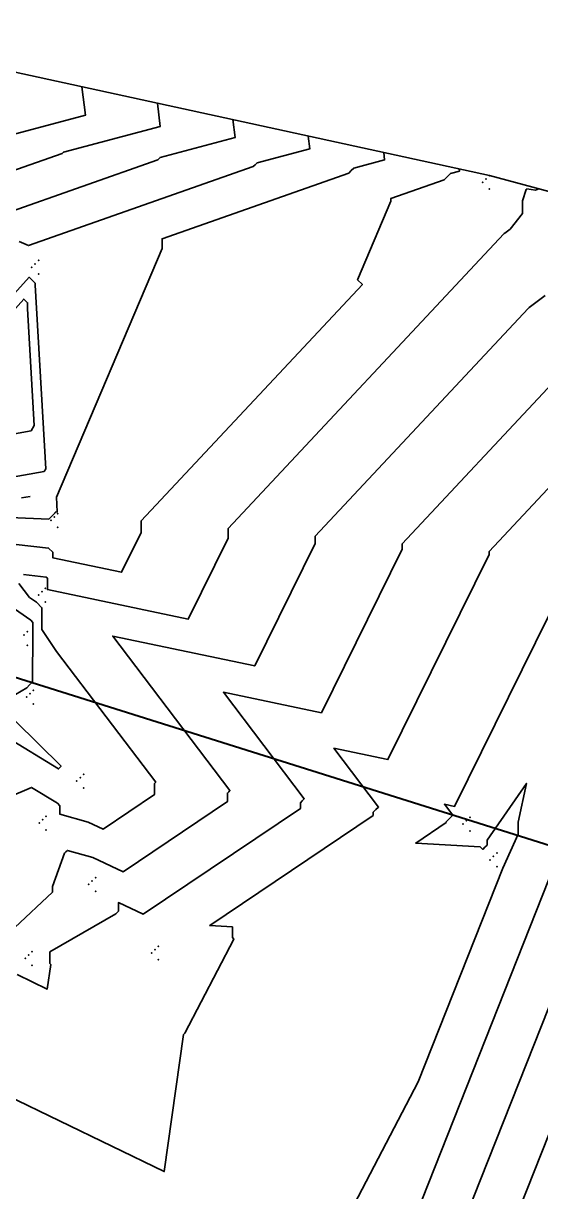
# Model space of a CAD drawing. Header units: metres. Extents: x 419582 to 423558, y 4805372 to 4807539.
# Drawn here: x 423141.6 to 423156.76, y 4807481.66 to 4807515.9 of the extents above; entities that cross this region are included whole.
import ezdxf

# ---------------------------------------------------------------- set-up
doc = ezdxf.new("R2010")
doc.units = ezdxf.units.M
doc.linetypes.add('PHANTOM', pattern=[2.5, 1.25, -0.25, 0.25, -0.25, 0.25, -0.25])
for name, color, linetype in [('C-TINN', 4, 'Continuous'), ('C-TINN-BNDY', 110, 'Continuous'), ('C-TOPO-MAJR', 9, 'Continuous'), ('C-TOPO-MINR', 8, 'Continuous'), ('LS', 7, 'Continuous')]:
    doc.layers.add(name, color=color, linetype=linetype)
doc.styles.get("Standard").update_dxf_attribs({"font": 'simplex.shx'})

# ---------------------------------------------------------------- blocks, each defined once
blk = doc.blocks.new('AN75 +0 +0')
at = {"linetype": 'PHANTOM', "flags": 128}
for points in [[(0, -11.382), (0, 11.382)], [(-11.382, 0), (11.382, 0)]]:
    blk.add_lwpolyline(points, dxfattribs=at)
at = {"flags": 128}
blk.add_lwpolyline([(-6.382, -6.382), (-6.382, 6.382), (6.382, 6.382), (6.382, -6.382)], close=True, dxfattribs=at)
at = {"layer": 'LS', "insert": (-2.743, -0.436), "char_height": 0.51577, "width": 9.13592, "attachment_point": 1}
blk.add_mtext('AN75\\PBase +0 Leg +0', dxfattribs=at)

msp = doc.modelspace()

# ---------------------------------------------------------------- linework, layer by layer
at = {"color": 31, "lineweight": 30, "true_color": 0xffbd7a, "elevation": 1718.013}
msp.add_lwpolyline([(423449.834, 4807399.592), (423130.593, 4807500.114), (421950.92, 4806612.998), (421795.045, 4806430.988), (421305.015, 4806147.038), (421305.015, 4806147.038), (420630.083, 4805770.97), (419765.157, 4805549.54), (419617.356, 4805580.088)], dxfattribs=at)
at = {"layer": 'C-TINN', "color": 4, "linetype": 'Continuous', "lineweight": -3}
for p in [(423155.16, 4807511.34, 1727.4), (423155.26, 4807511.44, 1727.4), (423155.06, 4807511.24, 1727.4), (423155.26, 4807511.04, 1727.4), (423141.95, 4807508.85, 1725.46), (423142.05, 4807508.95, 1725.46), (423141.85, 4807508.75, 1725.46), (423142.05, 4807508.55, 1725.46), (423142.41, 4807501.33, 1726.04), (423142.51, 4807501.43, 1726.04), (423142.61, 4807501.53, 1726.04), (423142.61, 4807501.13, 1726.04), (423142.25, 4807499.34, 1728.39), (423142.05, 4807499.14, 1728.39), (423142.15, 4807499.24, 1728.39), (423142.25, 4807498.94, 1728.39), (423141.62, 4807497.97, 1726.37), (423141.72, 4807498.07, 1726.37), (423141.72, 4807497.67, 1726.37), (423141.8, 4807496.25, 1727.14), (423141.9, 4807496.35, 1727.14), (423141.7, 4807496.15, 1727.14), (423141.9, 4807495.95, 1727.14), (423143.27, 4807493.79, 1727.03), (423143.37, 4807493.89, 1727.03), (423143.17, 4807493.69, 1727.03), (423143.37, 4807493.49, 1727.03), (423142.07, 4807492.46, 1728.57), (423142.17, 4807492.56, 1728.57), (423142.27, 4807492.66, 1728.57), (423154.49, 4807492.43, 1732.23), (423154.59, 4807492.53, 1732.23), (423154.69, 4807492.63, 1732.23), (423142.27, 4807492.26, 1728.57), (423154.69, 4807492.23, 1732.23), (423155.38, 4807491.48, 1731.87), (423155.48, 4807491.58, 1731.87), (423155.28, 4807491.38, 1731.87), (423155.48, 4807491.18, 1731.87), (423143.62, 4807490.76, 1729.57), (423143.72, 4807490.86, 1729.57), (423143.52, 4807490.66, 1729.57), (423143.72, 4807490.46, 1729.57), (423141.86, 4807488.69, 1729.87), (423145.36, 4807488.65, 1730.75), (423145.46, 4807488.75, 1730.75), (423145.56, 4807488.85, 1730.75), (423141.66, 4807488.49, 1729.87), (423141.76, 4807488.59, 1729.87), (423145.56, 4807488.45, 1730.75), (423141.86, 4807488.29, 1729.87)]:
    msp.add_point(p, dxfattribs=at)
at = {"layer": 'C-TINN-BNDY', "color": 110, "linetype": 'Continuous', "lineweight": -3, "flags": 128}
msp.add_lwpolyline([(422687.35, 4807196.06), (422733.46, 4807229.97), (422816.89, 4807294.32), (422970.41, 4807406.15), (423032.94, 4807452.91), (423105.4, 4807508.16), (423127.06, 4807514.05), (423134.81, 4807515.9), (423155.26, 4807511.44), (423220.21, 4807493.91)], dxfattribs=at)
at = {"layer": 'C-TOPO-MAJR', "color": 9, "linetype": 'Continuous', "lineweight": -3, "flags": 128}
for points, elevation in [([(423141.477, 4807509.505), (423141.755, 4807509.388), (423148.34, 4807511.702), (423148.396, 4807511.758), (423148.452, 4807511.814), (423150, 4807512.226), (423149.954, 4807512.597)], 1725), ([(423140.823, 4807502.519), (423142.212, 4807502.768), (423142.261, 4807502.845), (423141.948, 4807508.228), (423141.948, 4807508.286), (423141.777, 4807508.457), (423140.204, 4807506.72)], 1725), ([(423155.023, 4807478.325), (423159.678, 4807490.082), (423163.037, 4807497.563), (423167.489, 4807501.503), (423167.293, 4807501.699), (423167.293, 4807501.707), (423167.391, 4807501.805), (423167.489, 4807501.903), (423167.555, 4807501.988), (423167.555, 4807501.99), (423168.976, 4807506.3), (423169.054, 4807506.379), (423169.132, 4807506.457), (423172.419, 4807505.94), (423173.686, 4807506.467)], 1735), ([(423141.422, 4807488.022), (423142.306, 4807487.594), (423142.407, 4807488.314), (423142.377, 4807488.343), (423142.377, 4807488.684), (423144.318, 4807489.8), (423144.354, 4807489.837), (423144.391, 4807489.873), (423144.391, 4807490.128), (423145.118, 4807489.785), (423149.721, 4807492.885), (423149.721, 4807493.056), (423149.778, 4807493.113), (423149.835, 4807493.17), (423147.466, 4807496.294), (423150.338, 4807495.692), (423152.703, 4807500.489), (423152.703, 4807500.64), (423157.111, 4807505.351)], 1730)]:
    msp.add_lwpolyline(points, dxfattribs=dict(at, elevation=elevation))
at = {"layer": 'C-TOPO-MINR', "color": 8, "linetype": 'Continuous', "lineweight": -3, "flags": 128}
for points, elevation in [([(423139.942, 4807512.282), (423143.424, 4807513.208), (423143.322, 4807514.044)], 1722), ([(423140.473, 4807511.291), (423142.74, 4807512.088), (423142.759, 4807512.107), (423142.779, 4807512.126), (423145.616, 4807512.88), (423145.532, 4807513.562)], 1723), ([(423141.114, 4807510.339), (423145.54, 4807511.895), (423145.578, 4807511.933), (423145.615, 4807511.97), (423147.808, 4807512.553), (423147.743, 4807513.079)], 1724), ([(423140.295, 4807501.453), (423142.347, 4807501.362), (423142.444, 4807501.46), (423142.541, 4807501.557), (423142.541, 4807501.568), (423142.595, 4807501.578), (423142.597, 4807501.581), (423142.571, 4807502.014), (423145.671, 4807509.299), (423145.671, 4807509.587), (423151.14, 4807511.51), (423151.214, 4807511.584), (423151.289, 4807511.658), (423152.191, 4807511.898), (423152.165, 4807512.115)], 1726), ([(423140.862, 4807500.687), (423142.345, 4807500.517), (423142.463, 4807500.399), (423142.463, 4807500.235), (423144.483, 4807499.812), (423145.057, 4807500.975), (423145.057, 4807501.314), (423151.539, 4807508.243), (423151.398, 4807508.384), (423152.378, 4807510.685), (423152.378, 4807510.768), (423153.94, 4807511.317), (423154.033, 4807511.41), (423154.125, 4807511.502), (423154.383, 4807511.571), (423154.376, 4807511.633)], 1727), ([(423141.604, 4807499.748), (423142.277, 4807499.67), (423142.31, 4807499.637), (423142.31, 4807499.303), (423146.435, 4807498.439), (423147.606, 4807500.813), (423147.606, 4807501.089), (423155.687, 4807509.727), (423155.699, 4807509.739), (423155.711, 4807509.751), (423155.875, 4807509.871), (423156.231, 4807510.325), (423156.231, 4807510.694), (423156.343, 4807511.034), (423156.349, 4807511.04), (423156.355, 4807511.047), (423156.615, 4807511.006), (423156.715, 4807511.047)], 1728), ([(423140.419, 4807503.705), (423141.829, 4807503.958), (423141.925, 4807504.11), (423141.726, 4807507.528), (423141.726, 4807507.711), (423141.617, 4807507.819), (423140.619, 4807506.716)], 1724), ([(423141.35, 4807489.395), (423142.459, 4807490.438), (423142.459, 4807490.597), (423142.807, 4807491.572), (423142.851, 4807491.615), (423142.894, 4807491.658), (423143.641, 4807491.45), (423144.53, 4807491.033), (423147.583, 4807493.088), (423147.583, 4807493.337), (423147.621, 4807493.375), (423147.659, 4807493.413), (423144.226, 4807497.938), (423148.387, 4807497.065), (423150.154, 4807500.651), (423150.154, 4807500.864), (423156.399, 4807507.539), (423156.431, 4807507.571), (423156.463, 4807507.603), (423156.9, 4807507.922)], 1729), ([(423151.446, 4807476.768), (423156.996, 4807490.784), (423160.886, 4807499.45), (423160.886, 4807499.461), (423160.934, 4807499.681), (423160.744, 4807499.871), (423160.744, 4807499.89), (423160.839, 4807499.986), (423160.934, 4807500.081), (423160.999, 4807500.128), (423164.32, 4807504.37), (423164.32, 4807504.477), (423165.366, 4807507.653), (423165.424, 4807507.711), (423165.482, 4807507.768), (423167.904, 4807507.388), (423168.837, 4807507.776)], 1733), ([(423153.235, 4807477.547), (423158.337, 4807490.433), (423162.018, 4807498.633), (423164.21, 4807500.572), (423164.114, 4807500.669), (423164.114, 4807500.876), (423164.162, 4807500.924), (423164.21, 4807500.972), (423165.937, 4807503.179), (423165.937, 4807503.233), (423167.171, 4807506.977), (423167.239, 4807507.045), (423167.307, 4807507.112), (423170.161, 4807506.664), (423171.261, 4807507.121)], 1734), ([(423138.057, 4807485.958), (423145.734, 4807482.244), (423146.298, 4807486.261), (423146.315, 4807486.279), (423146.333, 4807486.296), (423147.774, 4807489.059), (423147.73, 4807489.104), (423147.73, 4807489.415), (423147.068, 4807489.455), (423151.86, 4807492.681), (423151.86, 4807492.775), (423151.936, 4807492.852), (423152.012, 4807492.928), (423150.705, 4807494.651), (423152.29, 4807494.319), (423155.252, 4807500.327), (423155.252, 4807500.415), (423157.823, 4807503.163)], 1731), ([(423149.424, 4807477.681), (423153.174, 4807484.869), (423155.654, 4807491.134), (423156.102, 4807492.131), (423156.102, 4807492.487), (423156.348, 4807493.621), (423155.195, 4807491.959), (423155.195, 4807491.815), (423155.131, 4807491.751), (423155.067, 4807491.687), (423154.995, 4807491.759), (423153.102, 4807491.874), (423153.998, 4807492.477), (423153.998, 4807492.495), (423154.094, 4807492.59), (423154.189, 4807492.686), (423153.945, 4807493.008), (423154.241, 4807492.946), (423157.801, 4807500.165)], 1732), ([(423141.179, 4807493.215), (423141.844, 4807493.505), (423142.603, 4807493.041), (423142.677, 4807492.967), (423142.677, 4807492.715), (423143.504, 4807492.486), (423143.941, 4807492.28), (423145.444, 4807493.292), (423145.444, 4807493.618), (423145.463, 4807493.636), (423145.482, 4807493.655), (423142.571, 4807497.492), (423142.141, 4807498.132), (423142.148, 4807498.695), (423142.148, 4807498.772), (423141.986, 4807498.933), (423141.788, 4807499.071), (423141.474, 4807499.477)], 1728), ([(423141.374, 4807496.23), (423141.704, 4807496.426), (423141.785, 4807496.508), (423141.867, 4807496.59), (423141.885, 4807498.066), (423141.885, 4807498.341), (423141.823, 4807498.404), (423141.116, 4807498.893)], 1727), ([(423141.097, 4807494.987), (423142.635, 4807494.048), (423142.71, 4807494.123), (423141.37, 4807495.445)], 1727)]:
    msp.add_lwpolyline(points, dxfattribs=dict(at, elevation=elevation))

# ---------------------------------------------------------------- block references
at = {"rotation": 9.73257585}
msp.add_blockref('AN75 +0 +0', (423130.59, 4807500.11, 1722.19), dxfattribs=at)

doc.saveas('drawing.dxf')
